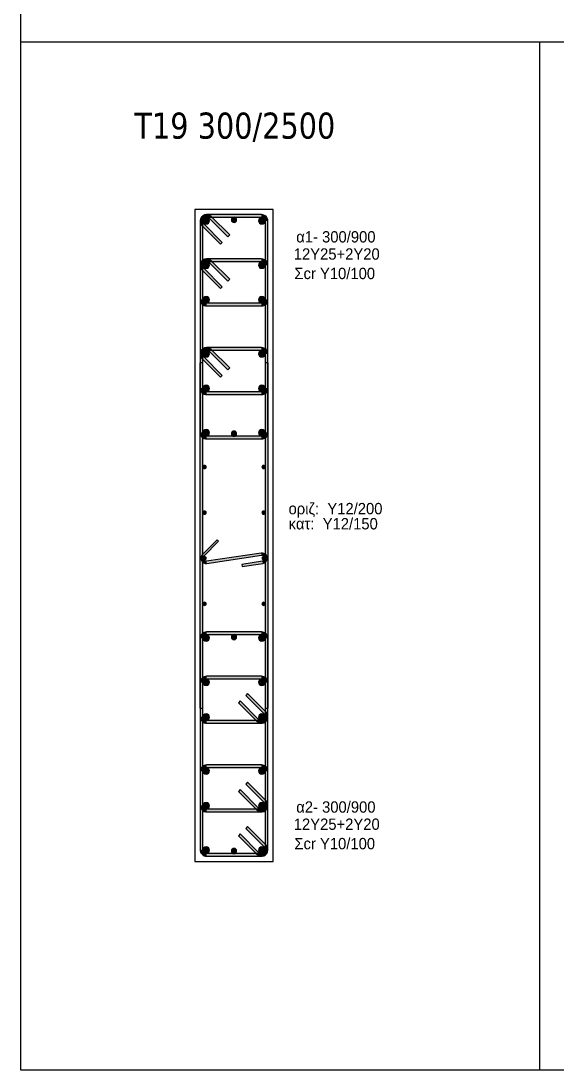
# Model space of a CAD drawing. Header units: millimetres. Extents: x -2171 to 1563, y -1758 to -1505.
# Drawn here: x -1247.14 to -1236.87, y -1630.29 to -1610.18 of the extents above; entities that cross this region are included whole.
import ezdxf

# ---------------------------------------------------------------- set-up
doc = ezdxf.new("R2010")
doc.units = ezdxf.units.MM
for name, color, linetype in [('-S_TEXT', 3, 'Continuous'), ('Col_Det', 7, 'Continuous'), ('Col_Det_Fill', 7, 'Continuous'), ('Geo_Col_Pro_1', 7, 'Continuous'), ('pinakaki', 153, 'Continuous')]:
    doc.layers.add(name, color=color, linetype=linetype)
doc.styles.add('S1Arl22_b_934_161', font='arial.ttf', dxfattribs={"width": 0.933629, "height": 0.002175})
doc.styles.get("Standard").update_dxf_attribs({"font": 'tahoma.ttf'})

msp = doc.modelspace()

# ---------------------------------------------------------------- hatches: boundary and pattern name
at = {"layer": 'Col_Det_Fill'}
for color, points in [(252, [(-1243.5313, -1613.9663), (-1243.4959, -1613.931, 0.6681786), (-1243.7093, -1614.0194), (-1243.6593, -1614.0194, -0.6681786)]), (252, [(-1243.5843, -1613.9444), (-1243.5843, -1613.8944, 0.6681786), (-1243.6727, -1614.1078), (-1243.6374, -1614.0724, -0.6681786)]), (252, [(-1243.6593, -1614.0194), (-1243.7093, -1614.0194), (-1243.7093, -1618.0694), (-1243.6593, -1618.0694)]), (252, [(-1243.6374, -1614.0724), (-1243.6727, -1614.1078), (-1243.3192, -1614.4613), (-1243.2838, -1614.426)]), (12, [(-1243.5932, -1613.948, 0.4142136), (-1243.6557, -1614.0105, 0.4142136), (-1243.5932, -1614.073, 0.4142136), (-1243.5307, -1614.0105, 0.4142136)]), (252, [(-1242.5343, -1613.9444), (-1242.5343, -1613.8944), (-1243.5843, -1613.8944), (-1243.5843, -1613.9444)]), (252, [(-1243.1777, -1614.3199), (-1243.1424, -1614.2845), (-1243.4959, -1613.931), (-1243.5313, -1613.9663)]), (12, [(-1243.0593, -1613.9444, 0.4142136), (-1243.1093, -1613.9944, 0.4142136), (-1243.0593, -1614.0444, 0.4142136), (-1243.0093, -1613.9944, 0.4142136)]), (12, [(-1242.5255, -1613.948, 0.4142136), (-1242.588, -1614.0105, 0.4142136), (-1242.5255, -1614.073, 0.4142136), (-1242.463, -1614.0105, 0.4142136)]), (252, [(-1242.4593, -1614.0194), (-1242.4093, -1614.0194, 0.4142136), (-1242.5343, -1613.8944), (-1242.5343, -1613.9444, -0.4142136)]), (252, [(-1242.4593, -1618.0694), (-1242.4093, -1618.0694), (-1242.4093, -1614.0194), (-1242.4593, -1614.0194)]), (252, [(-1243.5313, -1614.8163), (-1243.4959, -1614.781, 0.6681786), (-1243.7093, -1614.8694), (-1243.6593, -1614.8694, -0.6681786)]), (252, [(-1243.5843, -1614.7944), (-1243.5843, -1614.7444, 0.6681786), (-1243.6727, -1614.9578), (-1243.6374, -1614.9224, -0.6681786)]), (252, [(-1243.6593, -1614.8694), (-1243.7093, -1614.8694), (-1243.7093, -1615.5194), (-1243.6593, -1615.5194)]), (56, [(-1243.5932, -1614.798, 0.4142136), (-1243.6557, -1614.8605, 0.4142136), (-1243.5932, -1614.923, 0.4142136), (-1243.5307, -1614.8605, 0.4142136)]), (252, [(-1242.5343, -1614.7944), (-1242.5343, -1614.7444), (-1243.5843, -1614.7444), (-1243.5843, -1614.7944)]), (252, [(-1243.1777, -1615.1699), (-1243.1424, -1615.1345), (-1243.4959, -1614.781), (-1243.5313, -1614.8163)]), (56, [(-1242.5255, -1614.798, 0.4142136), (-1242.588, -1614.8605, 0.4142136), (-1242.5255, -1614.923, 0.4142136), (-1242.463, -1614.8605, 0.4142136)]), (252, [(-1242.4593, -1614.8694), (-1242.4093, -1614.8694, 0.4142136), (-1242.5343, -1614.7444), (-1242.5343, -1614.7944, -0.4142136)]), (252, [(-1242.4593, -1615.5194), (-1242.4093, -1615.5194), (-1242.4093, -1614.8694), (-1242.4593, -1614.8694)]), (252, [(-1243.6374, -1614.9224), (-1243.6727, -1614.9578), (-1243.3192, -1615.3113), (-1243.2838, -1615.276)]), (56, [(-1243.5932, -1615.4657, 0.4142136), (-1243.6557, -1615.5282, 0.4142136), (-1243.5932, -1615.5907, 0.4142136), (-1243.5307, -1615.5282, 0.4142136)]), (56, [(-1242.5255, -1615.4657, 0.4142136), (-1242.588, -1615.5282, 0.4142136), (-1242.5255, -1615.5907, 0.4142136), (-1242.463, -1615.5282, 0.4142136)]), (252, [(-1243.6593, -1615.5194), (-1243.7093, -1615.5194, 0.4142136), (-1243.5843, -1615.6444), (-1243.5843, -1615.5944, -0.4142136)]), (252, [(-1243.5843, -1615.5944), (-1243.5843, -1615.6444), (-1242.5343, -1615.6444), (-1242.5343, -1615.5944)]), (252, [(-1242.5343, -1615.5944), (-1242.5343, -1615.6444, 0.4142136), (-1242.4093, -1615.5194), (-1242.4593, -1615.5194, -0.4142136)]), (252, [(-1243.5313, -1616.5163), (-1243.4959, -1616.481, 0.6681786), (-1243.7093, -1616.5694), (-1243.6593, -1616.5694, -0.6681786)]), (252, [(-1243.5843, -1616.4944), (-1243.5843, -1616.4444, 0.6681786), (-1243.6727, -1616.6578), (-1243.6374, -1616.6224, -0.6681786)]), (252, [(-1242.5343, -1616.4944), (-1242.5343, -1616.4444), (-1243.5843, -1616.4444), (-1243.5843, -1616.4944)]), (252, [(-1243.1777, -1616.8699), (-1243.1424, -1616.8345), (-1243.4959, -1616.481), (-1243.5313, -1616.5163)]), (252, [(-1242.4593, -1616.5694), (-1242.4093, -1616.5694, 0.4142136), (-1242.5343, -1616.4444), (-1242.5343, -1616.4944, -0.4142136)]), (252, [(-1243.6593, -1616.5694), (-1243.7093, -1616.5694), (-1243.7093, -1617.2194), (-1243.6593, -1617.2194)]), (252, [(-1243.6374, -1616.6224), (-1243.6727, -1616.6578), (-1243.3192, -1617.0113), (-1243.2838, -1616.976)]), (56, [(-1243.5932, -1616.498, 0.4142136), (-1243.6557, -1616.5605, 0.4142136), (-1243.5932, -1616.623, 0.4142136), (-1243.5307, -1616.5605, 0.4142136)]), (56, [(-1242.5255, -1616.498, 0.4142136), (-1242.588, -1616.5605, 0.4142136), (-1242.5255, -1616.623, 0.4142136), (-1242.463, -1616.5605, 0.4142136)]), (252, [(-1242.4593, -1617.2194), (-1242.4093, -1617.2194), (-1242.4093, -1616.5694), (-1242.4593, -1616.5694)]), (252, [(-1243.6543, -1616.7324), (-1243.7143, -1616.7324), (-1243.7143, -1623.3563), (-1243.6543, -1623.3563)]), (252, [(-1242.4643, -1623.3563), (-1242.4043, -1623.3563), (-1242.4043, -1616.7324), (-1242.4643, -1616.7324)]), (252, [(-1243.6593, -1617.2194), (-1243.7093, -1617.2194, 0.4142136), (-1243.5843, -1617.3444), (-1243.5843, -1617.2944, -0.4142136)]), (56, [(-1243.5932, -1617.1657, 0.4142136), (-1243.6557, -1617.2282, 0.4142136), (-1243.5932, -1617.2907, 0.4142136), (-1243.5307, -1617.2282, 0.4142136)]), (252, [(-1243.5843, -1617.2944), (-1243.5843, -1617.3444), (-1242.5343, -1617.3444), (-1242.5343, -1617.2944)]), (56, [(-1242.5255, -1617.1657, 0.4142136), (-1242.588, -1617.2282, 0.4142136), (-1242.5255, -1617.2907, 0.4142136), (-1242.463, -1617.2282, 0.4142136)]), (252, [(-1242.5343, -1617.2944), (-1242.5343, -1617.3444, 0.4142136), (-1242.4093, -1617.2194), (-1242.4593, -1617.2194, -0.4142136)]), (252, [(-1243.6593, -1618.0694), (-1243.7093, -1618.0694, 0.4142136), (-1243.5843, -1618.1944), (-1243.5843, -1618.1444, -0.4142136)]), (12, [(-1243.5932, -1618.0157, 0.4142136), (-1243.6557, -1618.0782, 0.4142136), (-1243.5932, -1618.1407, 0.4142136), (-1243.5307, -1618.0782, 0.4142136)]), (12, [(-1243.0593, -1618.0444, 0.4142136), (-1243.1093, -1618.0944, 0.4142136), (-1243.0593, -1618.1444, 0.4142136), (-1243.0093, -1618.0944, 0.4142136)]), (12, [(-1242.5255, -1618.0157, 0.4142136), (-1242.588, -1618.0782, 0.4142136), (-1242.5255, -1618.1407, 0.4142136), (-1242.463, -1618.0782, 0.4142136)]), (252, [(-1242.5343, -1618.1444), (-1242.5343, -1618.1944, 0.4142136), (-1242.4093, -1618.0694), (-1242.4593, -1618.0694, -0.4142136)]), (252, [(-1243.5843, -1618.1444), (-1243.5843, -1618.1944), (-1242.5343, -1618.1944), (-1242.5343, -1618.1444)]), (133, [(-1243.6243, -1618.7622, 0.4142136), (-1243.5943, -1618.7322, 0.4142136), (-1243.6243, -1618.7022, 0.4142136), (-1243.6543, -1618.7322, 0.4142136)]), (133, [(-1242.4943, -1618.7622, 0.4142136), (-1242.4643, -1618.7322, 0.4142136), (-1242.4943, -1618.7022, 0.4142136), (-1242.5243, -1618.7322, 0.4142136)]), (133, [(-1243.6243, -1619.637, 0.4142136), (-1243.5943, -1619.607, 0.4142136), (-1243.6243, -1619.577, 0.4142136), (-1243.6543, -1619.607, 0.4142136)]), (133, [(-1242.4943, -1619.637, 0.4142136), (-1242.4643, -1619.607, 0.4142136), (-1242.4943, -1619.577, 0.4142136), (-1242.5243, -1619.607, 0.4142136)]), (252, [(-1243.665, -1620.411), (-1243.6367, -1620.4393), (-1243.3539, -1620.1565), (-1243.3822, -1620.1282)]), (252, [(-1243.5794, -1620.5806), (-1243.5853, -1620.5411, -0.7238783), (-1243.6367, -1620.4393), (-1243.665, -1620.411, 0.7238783)]), (133, [(-1243.6243, -1620.5117, 0.4142136), (-1243.5943, -1620.4817, 0.4142136), (-1243.6243, -1620.4517, 0.4142136), (-1243.6543, -1620.4817, 0.4142136)]), (252, [(-1242.5333, -1620.4224), (-1242.5393, -1620.3829), (-1243.5853, -1620.5411), (-1243.5794, -1620.5806)]), (252, [(-1242.5153, -1620.5411), (-1242.5094, -1620.5806, 1), (-1242.5393, -1620.3829), (-1242.5333, -1620.4224, -1)]), (133, [(-1242.4943, -1620.5117, 0.4142136), (-1242.4643, -1620.4817, 0.4142136), (-1242.4943, -1620.4517, 0.4142136), (-1242.5243, -1620.4817, 0.4142136)]), (252, [(-1242.9109, -1620.6009), (-1242.9049, -1620.6404), (-1242.5094, -1620.5806), (-1242.5153, -1620.5411)]), (133, [(-1243.6243, -1621.3865, 0.4142136), (-1243.5943, -1621.3565, 0.4142136), (-1243.6243, -1621.3265, 0.4142136), (-1243.6543, -1621.3565, 0.4142136)]), (133, [(-1242.4943, -1621.3865, 0.4142136), (-1242.4643, -1621.3565, 0.4142136), (-1242.4943, -1621.3265, 0.4142136), (-1242.5243, -1621.3565, 0.4142136)]), (252, [(-1243.5843, -1621.9444), (-1243.5843, -1621.8944, 0.4142136), (-1243.7093, -1622.0194), (-1243.6593, -1622.0194, -0.4142136)]), (252, [(-1242.5343, -1621.9444), (-1242.5343, -1621.8944), (-1243.5843, -1621.8944), (-1243.5843, -1621.9444)]), (252, [(-1242.4593, -1622.0194), (-1242.4093, -1622.0194, 0.4142136), (-1242.5343, -1621.8944), (-1242.5343, -1621.9444, -0.4142136)]), (252, [(-1243.6593, -1622.0194), (-1243.7093, -1622.0194), (-1243.7093, -1626.0694), (-1243.6593, -1626.0694)]), (12, [(-1243.5932, -1622.073, 0.4142136), (-1243.5307, -1622.0105, 0.4142136), (-1243.5932, -1621.948, 0.4142136), (-1243.6557, -1622.0105, 0.4142136)]), (12, [(-1243.0593, -1622.0444, 0.4142136), (-1243.0093, -1621.9944, 0.4142136), (-1243.0593, -1621.9444, 0.4142136), (-1243.1093, -1621.9944, 0.4142136)]), (12, [(-1242.5255, -1622.073, 0.4142136), (-1242.463, -1622.0105, 0.4142136), (-1242.5255, -1621.948, 0.4142136), (-1242.588, -1622.0105, 0.4142136)]), (252, [(-1242.4593, -1626.0694), (-1242.4093, -1626.0694), (-1242.4093, -1622.0194), (-1242.4593, -1622.0194)]), (252, [(-1243.5843, -1622.7944), (-1243.5843, -1622.7444, 0.4142136), (-1243.7093, -1622.8694), (-1243.6593, -1622.8694, -0.4142136)]), (252, [(-1243.6593, -1622.8694), (-1243.7093, -1622.8694), (-1243.7093, -1623.5194), (-1243.6593, -1623.5194)]), (56, [(-1243.5932, -1622.923, 0.4142136), (-1243.5307, -1622.8605, 0.4142136), (-1243.5932, -1622.798, 0.4142136), (-1243.6557, -1622.8605, 0.4142136)]), (252, [(-1242.5343, -1622.7944), (-1242.5343, -1622.7444), (-1243.5843, -1622.7444), (-1243.5843, -1622.7944)]), (56, [(-1242.5255, -1622.923, 0.4142136), (-1242.463, -1622.8605, 0.4142136), (-1242.5255, -1622.798, 0.4142136), (-1242.588, -1622.8605, 0.4142136)]), (252, [(-1242.4593, -1622.8694), (-1242.4093, -1622.8694, 0.4142136), (-1242.5343, -1622.7444), (-1242.5343, -1622.7944, -0.4142136)]), (252, [(-1242.4593, -1623.5194), (-1242.4093, -1623.5194), (-1242.4093, -1622.8694), (-1242.4593, -1622.8694)]), (252, [(-1242.4813, -1623.4663), (-1242.4459, -1623.431), (-1242.7995, -1623.0774), (-1242.8348, -1623.1128)]), (252, [(-1242.9409, -1623.2188), (-1242.9763, -1623.2542), (-1242.6227, -1623.6078), (-1242.5874, -1623.5724)]), (252, [(-1243.6593, -1623.5194), (-1243.7093, -1623.5194, 0.4142136), (-1243.5843, -1623.6444), (-1243.5843, -1623.5944, -0.4142136)]), (56, [(-1243.5932, -1623.5907, 0.4142136), (-1243.5307, -1623.5282, 0.4142136), (-1243.5932, -1623.4657, 0.4142136), (-1243.6557, -1623.5282, 0.4142136)]), (252, [(-1242.5874, -1623.5724), (-1242.6227, -1623.6078, 0.6681786), (-1242.4093, -1623.5194), (-1242.4593, -1623.5194, -0.6681786)]), (56, [(-1242.5255, -1623.5907, 0.4142136), (-1242.463, -1623.5282, 0.4142136), (-1242.5255, -1623.4657, 0.4142136), (-1242.588, -1623.5282, 0.4142136)]), (252, [(-1242.5343, -1623.5944), (-1242.5343, -1623.6444, 0.6681786), (-1242.4459, -1623.431), (-1242.4813, -1623.4663, -0.6681786)]), (252, [(-1243.5843, -1623.5944), (-1243.5843, -1623.6444), (-1242.5343, -1623.6444), (-1242.5343, -1623.5944)]), (252, [(-1243.5843, -1624.4944), (-1243.5843, -1624.4444, 0.4142136), (-1243.7093, -1624.5694), (-1243.6593, -1624.5694, -0.4142136)]), (56, [(-1243.5932, -1624.623, 0.4142136), (-1243.5307, -1624.5605, 0.4142136), (-1243.5932, -1624.498, 0.4142136), (-1243.6557, -1624.5605, 0.4142136)]), (252, [(-1242.5343, -1624.4944), (-1242.5343, -1624.4444), (-1243.5843, -1624.4444), (-1243.5843, -1624.4944)]), (56, [(-1242.5255, -1624.623, 0.4142136), (-1242.463, -1624.5605, 0.4142136), (-1242.5255, -1624.498, 0.4142136), (-1242.588, -1624.5605, 0.4142136)]), (252, [(-1242.4593, -1624.5694), (-1242.4093, -1624.5694, 0.4142136), (-1242.5343, -1624.4444), (-1242.5343, -1624.4944, -0.4142136)]), (252, [(-1243.6593, -1624.5694), (-1243.7093, -1624.5694), (-1243.7093, -1625.2194), (-1243.6593, -1625.2194)]), (252, [(-1242.4593, -1625.2194), (-1242.4093, -1625.2194), (-1242.4093, -1624.5694), (-1242.4593, -1624.5694)]), (252, [(-1242.9409, -1624.9188), (-1242.9763, -1624.9542), (-1242.6227, -1625.3078), (-1242.5874, -1625.2724)]), (252, [(-1242.4813, -1625.1663), (-1242.4459, -1625.131), (-1242.7995, -1624.7774), (-1242.8348, -1624.8128)]), (252, [(-1242.5343, -1625.2944), (-1242.5343, -1625.3444, 0.6681786), (-1242.4459, -1625.131), (-1242.4813, -1625.1663, -0.6681786)]), (252, [(-1243.6593, -1625.2194), (-1243.7093, -1625.2194, 0.4142136), (-1243.5843, -1625.3444), (-1243.5843, -1625.2944, -0.4142136)]), (56, [(-1243.5932, -1625.2907, 0.4142136), (-1243.5307, -1625.2282, 0.4142136), (-1243.5932, -1625.1657, 0.4142136), (-1243.6557, -1625.2282, 0.4142136)]), (252, [(-1243.5843, -1625.2944), (-1243.5843, -1625.3444), (-1242.5343, -1625.3444), (-1242.5343, -1625.2944)]), (252, [(-1242.5874, -1625.2724), (-1242.6227, -1625.3078, 0.6681786), (-1242.4093, -1625.2194), (-1242.4593, -1625.2194, -0.6681786)]), (56, [(-1242.5255, -1625.2907, 0.4142136), (-1242.463, -1625.2282, 0.4142136), (-1242.5255, -1625.1657, 0.4142136), (-1242.588, -1625.2282, 0.4142136)]), (252, [(-1242.4813, -1626.0163), (-1242.4459, -1625.981), (-1242.7995, -1625.6274), (-1242.8348, -1625.6628)]), (252, [(-1242.9409, -1625.7688), (-1242.9763, -1625.8042), (-1242.6227, -1626.1578), (-1242.5874, -1626.1224)]), (252, [(-1243.6593, -1626.0694), (-1243.7093, -1626.0694, 0.4142136), (-1243.5843, -1626.1944), (-1243.5843, -1626.1444, -0.4142136)]), (12, [(-1243.5932, -1626.1407, 0.4142136), (-1243.5307, -1626.0782, 0.4142136), (-1243.5932, -1626.0157, 0.4142136), (-1243.6557, -1626.0782, 0.4142136)]), (252, [(-1243.5843, -1626.1444), (-1243.5843, -1626.1944), (-1242.5343, -1626.1944), (-1242.5343, -1626.1444)]), (12, [(-1243.0593, -1626.1444, 0.4142136), (-1243.0093, -1626.0944, 0.4142136), (-1243.0593, -1626.0444, 0.4142136), (-1243.1093, -1626.0944, 0.4142136)]), (252, [(-1242.5874, -1626.1224), (-1242.6227, -1626.1578, 0.6681786), (-1242.4093, -1626.0694), (-1242.4593, -1626.0694, -0.6681786)]), (12, [(-1242.5255, -1626.1407, 0.4142136), (-1242.463, -1626.0782, 0.4142136), (-1242.5255, -1626.0157, 0.4142136), (-1242.588, -1626.0782, 0.4142136)]), (252, [(-1242.5343, -1626.1444), (-1242.5343, -1626.1944, 0.6681786), (-1242.4459, -1625.981), (-1242.4813, -1626.0163, -0.6681786)])]:
    msp.add_hatch(color=color, dxfattribs=at).paths.add_polyline_path(points)

# ---------------------------------------------------------------- linework, layer by layer
at = {"layer": '-S_TEXT', "ltscale": 5}
msp.add_lwpolyline([(-1247.144, -1590.2497), (-1188.9965, -1590.2497), (-1188.9965, -1630.2944), (-1247.144, -1630.2944)], close=True, dxfattribs=at)
at = {"layer": 'Col_Det', "color": 7}
for points in [[(-1242.3093, -1613.7944), (-1243.8093, -1613.7944)], [(-1243.8093, -1613.7944), (-1243.8093, -1626.2944)], [(-1242.3093, -1626.2944), (-1242.3093, -1613.7944)], [(-1243.7093, -1614.0194), (-1243.7093, -1618.0694)], [(-1243.6593, -1618.0694), (-1243.6593, -1614.0194)], [(-1243.2838, -1614.426), (-1243.6374, -1614.0724)], [(-1242.5343, -1613.8944), (-1243.5843, -1613.8944)], [(-1243.5843, -1613.9444), (-1242.5343, -1613.9444)], [(-1243.5313, -1613.9663), (-1243.1777, -1614.3199)], [(-1243.1424, -1614.2845), (-1243.4959, -1613.931)], [(-1242.4593, -1614.0194), (-1242.4593, -1618.0694)], [(-1242.4093, -1618.0694), (-1242.4093, -1614.0194)], [(-1243.6727, -1614.1078), (-1243.3192, -1614.4613)], [(-1243.3192, -1614.4613), (-1243.2838, -1614.426)], [(-1243.1777, -1614.3199), (-1243.1424, -1614.2845)], [(-1243.7093, -1614.8694), (-1243.7093, -1615.5194)], [(-1243.6593, -1615.5194), (-1243.6593, -1614.8694)], [(-1242.5343, -1614.7444), (-1243.5843, -1614.7444)], [(-1243.5843, -1614.7944), (-1242.5343, -1614.7944)], [(-1243.5313, -1614.8163), (-1243.1777, -1615.1699)], [(-1243.1424, -1615.1345), (-1243.4959, -1614.781)], [(-1242.4593, -1614.8694), (-1242.4593, -1615.5194)], [(-1242.4093, -1615.5194), (-1242.4093, -1614.8694)], [(-1243.6727, -1614.9578), (-1243.3192, -1615.3113)], [(-1243.2838, -1615.276), (-1243.6374, -1614.9224)], [(-1243.3192, -1615.3113), (-1243.2838, -1615.276)], [(-1243.1777, -1615.1699), (-1243.1424, -1615.1345)], [(-1242.5343, -1615.5944), (-1243.5843, -1615.5944)], [(-1243.5843, -1615.6444), (-1242.5343, -1615.6444)], [(-1242.5343, -1616.4444), (-1243.5843, -1616.4444)], [(-1243.1424, -1616.8345), (-1243.4959, -1616.481)], [(-1243.7093, -1616.5694), (-1243.7093, -1617.2194)], [(-1243.6727, -1616.6578), (-1243.3192, -1617.0113)], [(-1243.6593, -1617.2194), (-1243.6593, -1616.5694)], [(-1243.2838, -1616.976), (-1243.6374, -1616.6224)], [(-1243.5843, -1616.4944), (-1242.5343, -1616.4944)], [(-1243.5313, -1616.5163), (-1243.1777, -1616.8699)], [(-1242.4593, -1616.5694), (-1242.4593, -1617.2194)], [(-1242.4093, -1617.2194), (-1242.4093, -1616.5694)], [(-1243.6543, -1616.7324), (-1243.7143, -1616.7324)], [(-1243.7143, -1616.7324), (-1243.7143, -1623.3563)], [(-1243.6543, -1623.3563), (-1243.6543, -1616.7324)], [(-1243.1777, -1616.8699), (-1243.1424, -1616.8345)], [(-1242.4043, -1616.7324), (-1242.4643, -1616.7324)], [(-1242.4643, -1616.7324), (-1242.4643, -1623.3563)], [(-1242.4043, -1623.3563), (-1242.4043, -1616.7324)], [(-1243.3192, -1617.0113), (-1243.2838, -1616.976)], [(-1242.5343, -1617.2944), (-1243.5843, -1617.2944)], [(-1243.5843, -1617.3444), (-1242.5343, -1617.3444)], [(-1242.5343, -1618.1444), (-1243.5843, -1618.1444)], [(-1243.5843, -1618.1944), (-1242.5343, -1618.1944)], [(-1243.3822, -1620.1282), (-1243.665, -1620.411)], [(-1243.6367, -1620.4393), (-1243.3539, -1620.1565)], [(-1243.3539, -1620.1565), (-1243.3822, -1620.1282)], [(-1242.5393, -1620.3829), (-1243.5853, -1620.5411)], [(-1243.5794, -1620.5806), (-1242.5333, -1620.4224)], [(-1242.5153, -1620.5411), (-1242.9109, -1620.6009)], [(-1242.9109, -1620.6009), (-1242.9049, -1620.6404)], [(-1242.9049, -1620.6404), (-1242.5094, -1620.5806)], [(-1242.5343, -1621.8944), (-1243.5843, -1621.8944)], [(-1243.7093, -1622.0194), (-1243.7093, -1626.0694)], [(-1243.6593, -1626.0694), (-1243.6593, -1622.0194)], [(-1243.5843, -1621.9444), (-1242.5343, -1621.9444)], [(-1242.4593, -1622.0194), (-1242.4593, -1626.0694)], [(-1242.4093, -1626.0694), (-1242.4093, -1622.0194)], [(-1243.7093, -1622.8694), (-1243.7093, -1623.5194)], [(-1243.6593, -1623.5194), (-1243.6593, -1622.8694)], [(-1242.5343, -1622.7444), (-1243.5843, -1622.7444)], [(-1243.5843, -1622.7944), (-1242.5343, -1622.7944)], [(-1242.4593, -1622.8694), (-1242.4593, -1623.5194)], [(-1242.4093, -1623.5194), (-1242.4093, -1622.8694)], [(-1242.7995, -1623.0774), (-1242.8348, -1623.1128)], [(-1242.8348, -1623.1128), (-1242.4813, -1623.4663)], [(-1242.4459, -1623.431), (-1242.7995, -1623.0774)], [(-1242.9409, -1623.2188), (-1242.9763, -1623.2542)], [(-1242.9763, -1623.2542), (-1242.6227, -1623.6078)], [(-1242.5874, -1623.5724), (-1242.9409, -1623.2188)], [(-1243.7143, -1623.3563), (-1243.6543, -1623.3563)], [(-1242.4643, -1623.3563), (-1242.4043, -1623.3563)], [(-1242.5343, -1623.5944), (-1243.5843, -1623.5944)], [(-1243.5843, -1623.6444), (-1242.5343, -1623.6444)], [(-1242.5343, -1624.4444), (-1243.5843, -1624.4444)], [(-1243.5843, -1624.4944), (-1242.5343, -1624.4944)], [(-1243.7093, -1624.5694), (-1243.7093, -1625.2194)], [(-1243.6593, -1625.2194), (-1243.6593, -1624.5694)], [(-1242.4593, -1624.5694), (-1242.4593, -1625.2194)], [(-1242.4093, -1625.2194), (-1242.4093, -1624.5694)], [(-1242.9409, -1624.9188), (-1242.9763, -1624.9542)], [(-1242.5874, -1625.2724), (-1242.9409, -1624.9188)], [(-1242.7995, -1624.7774), (-1242.8348, -1624.8128)], [(-1242.8348, -1624.8128), (-1242.4813, -1625.1663)], [(-1242.4459, -1625.131), (-1242.7995, -1624.7774)], [(-1242.9763, -1624.9542), (-1242.6227, -1625.3078)], [(-1242.5343, -1625.2944), (-1243.5843, -1625.2944)], [(-1243.5843, -1625.3444), (-1242.5343, -1625.3444)], [(-1242.7995, -1625.6274), (-1242.8348, -1625.6628)], [(-1242.8348, -1625.6628), (-1242.4813, -1626.0163)], [(-1242.4459, -1625.981), (-1242.7995, -1625.6274)], [(-1242.9409, -1625.7688), (-1242.9763, -1625.8042)], [(-1242.9763, -1625.8042), (-1242.6227, -1626.1578)], [(-1242.5874, -1626.1224), (-1242.9409, -1625.7688)], [(-1242.5343, -1626.1444), (-1243.5843, -1626.1444)], [(-1243.8093, -1626.2944), (-1242.3093, -1626.2944)], [(-1243.5843, -1626.1944), (-1242.5343, -1626.1944)]]:
    msp.add_lwpolyline(points, dxfattribs=at)
for points in [[(-1243.4959, -1613.931, 0.6681786), (-1243.7093, -1614.0194)], [(-1243.5843, -1613.8944, 0.6681786), (-1243.6727, -1614.1078)], [(-1243.6593, -1614.0194, -0.6681786), (-1243.5313, -1613.9663, -0.6681786)], [(-1243.6374, -1614.0724, -0.6681786), (-1243.5843, -1613.9444, -0.6681786)], [(-1243.5932, -1613.948, 0.4142136), (-1243.6557, -1614.0105, 0.4142136)], [(-1243.6557, -1614.0105, 0.4142136), (-1243.5932, -1614.073, 0.4142136)], [(-1243.5307, -1614.0105, 0.4142136), (-1243.5932, -1613.948, 0.4142136)], [(-1243.5932, -1614.073, 0.4142136), (-1243.5307, -1614.0105, 0.4142136)], [(-1243.0593, -1613.9444, 0.4142136), (-1243.1093, -1613.9944, 0.4142136)], [(-1243.1093, -1613.9944, 0.4142136), (-1243.0593, -1614.0444, 0.4142136)], [(-1243.0093, -1613.9944, 0.4142136), (-1243.0593, -1613.9444, 0.4142136)], [(-1243.0593, -1614.0444, 0.4142136), (-1243.0093, -1613.9944, 0.4142136)], [(-1242.5255, -1613.948, 0.4142136), (-1242.588, -1614.0105, 0.4142136)], [(-1242.588, -1614.0105, 0.4142136), (-1242.5255, -1614.073, 0.4142136)], [(-1242.4093, -1614.0194, 0.4142136), (-1242.5343, -1613.8944)], [(-1242.5343, -1613.9444, -0.4142136), (-1242.4593, -1614.0194, -0.4142136)], [(-1242.463, -1614.0105, 0.4142136), (-1242.5255, -1613.948, 0.4142136)], [(-1242.5255, -1614.073, 0.4142136), (-1242.463, -1614.0105, 0.4142136)], [(-1243.4959, -1614.781, 0.6681786), (-1243.7093, -1614.8694)], [(-1243.5843, -1614.7444, 0.6681786), (-1243.6727, -1614.9578)], [(-1243.6593, -1614.8694, -0.6681786), (-1243.5313, -1614.8163, -0.6681786)], [(-1243.6374, -1614.9224, -0.6681786), (-1243.5843, -1614.7944, -0.6681786)], [(-1243.5932, -1614.798, 0.4142136), (-1243.6557, -1614.8605, 0.4142136)], [(-1243.6557, -1614.8605, 0.4142136), (-1243.5932, -1614.923, 0.4142136)], [(-1243.5307, -1614.8605, 0.4142136), (-1243.5932, -1614.798, 0.4142136)], [(-1243.5932, -1614.923, 0.4142136), (-1243.5307, -1614.8605, 0.4142136)], [(-1242.5255, -1614.798, 0.4142136), (-1242.588, -1614.8605, 0.4142136)], [(-1242.588, -1614.8605, 0.4142136), (-1242.5255, -1614.923, 0.4142136)], [(-1242.4093, -1614.8694, 0.4142136), (-1242.5343, -1614.7444)], [(-1242.5343, -1614.7944, -0.4142136), (-1242.4593, -1614.8694, -0.4142136)], [(-1242.463, -1614.8605, 0.4142136), (-1242.5255, -1614.798, 0.4142136)], [(-1242.5255, -1614.923, 0.4142136), (-1242.463, -1614.8605, 0.4142136)], [(-1243.5932, -1615.4657, 0.4142136), (-1243.6557, -1615.5282, 0.4142136)], [(-1243.5307, -1615.5282, 0.4142136), (-1243.5932, -1615.4657, 0.4142136)], [(-1242.5255, -1615.4657, 0.4142136), (-1242.588, -1615.5282, 0.4142136)], [(-1242.463, -1615.5282, 0.4142136), (-1242.5255, -1615.4657, 0.4142136)], [(-1243.7093, -1615.5194, 0.4142136), (-1243.5843, -1615.6444)], [(-1243.5843, -1615.5944, -0.4142136), (-1243.6593, -1615.5194, -0.4142136)], [(-1243.6557, -1615.5282, 0.4142136), (-1243.5932, -1615.5907, 0.4142136)], [(-1243.5932, -1615.5907, 0.4142136), (-1243.5307, -1615.5282, 0.4142136)], [(-1242.588, -1615.5282, 0.4142136), (-1242.5255, -1615.5907, 0.4142136)], [(-1242.5343, -1615.6444, 0.4142136), (-1242.4093, -1615.5194)], [(-1242.4593, -1615.5194, -0.4142136), (-1242.5343, -1615.5944, -0.4142136)], [(-1242.5255, -1615.5907, 0.4142136), (-1242.463, -1615.5282, 0.4142136)], [(-1243.4959, -1616.481, 0.6681786), (-1243.7093, -1616.5694)], [(-1243.5843, -1616.4444, 0.6681786), (-1243.6727, -1616.6578)], [(-1242.4093, -1616.5694, 0.4142136), (-1242.5343, -1616.4444)], [(-1243.6593, -1616.5694, -0.6681786), (-1243.5313, -1616.5163, -0.6681786)], [(-1243.6374, -1616.6224, -0.6681786), (-1243.5843, -1616.4944, -0.6681786)], [(-1243.5932, -1616.498, 0.4142136), (-1243.6557, -1616.5605, 0.4142136)], [(-1243.6557, -1616.5605, 0.4142136), (-1243.5932, -1616.623, 0.4142136)], [(-1243.5307, -1616.5605, 0.4142136), (-1243.5932, -1616.498, 0.4142136)], [(-1243.5932, -1616.623, 0.4142136), (-1243.5307, -1616.5605, 0.4142136)], [(-1242.5255, -1616.498, 0.4142136), (-1242.588, -1616.5605, 0.4142136)], [(-1242.588, -1616.5605, 0.4142136), (-1242.5255, -1616.623, 0.4142136)], [(-1242.5343, -1616.4944, -0.4142136), (-1242.4593, -1616.5694, -0.4142136)], [(-1242.463, -1616.5605, 0.4142136), (-1242.5255, -1616.498, 0.4142136)], [(-1242.5255, -1616.623, 0.4142136), (-1242.463, -1616.5605, 0.4142136)], [(-1243.7093, -1617.2194, 0.4142136), (-1243.5843, -1617.3444)], [(-1243.5843, -1617.2944, -0.4142136), (-1243.6593, -1617.2194, -0.4142136)], [(-1243.5932, -1617.1657, 0.4142136), (-1243.6557, -1617.2282, 0.4142136)], [(-1243.6557, -1617.2282, 0.4142136), (-1243.5932, -1617.2907, 0.4142136)], [(-1243.5307, -1617.2282, 0.4142136), (-1243.5932, -1617.1657, 0.4142136)], [(-1243.5932, -1617.2907, 0.4142136), (-1243.5307, -1617.2282, 0.4142136)], [(-1242.5255, -1617.1657, 0.4142136), (-1242.588, -1617.2282, 0.4142136)], [(-1242.588, -1617.2282, 0.4142136), (-1242.5255, -1617.2907, 0.4142136)], [(-1242.5343, -1617.3444, 0.4142136), (-1242.4093, -1617.2194)], [(-1242.4593, -1617.2194, -0.4142136), (-1242.5343, -1617.2944, -0.4142136)], [(-1242.463, -1617.2282, 0.4142136), (-1242.5255, -1617.1657, 0.4142136)], [(-1242.5255, -1617.2907, 0.4142136), (-1242.463, -1617.2282, 0.4142136)], [(-1243.7093, -1618.0694, 0.4142136), (-1243.5843, -1618.1944)], [(-1243.5843, -1618.1444, -0.4142136), (-1243.6593, -1618.0694, -0.4142136)], [(-1243.5932, -1618.0157, 0.4142136), (-1243.6557, -1618.0782, 0.4142136)], [(-1243.6557, -1618.0782, 0.4142136), (-1243.5932, -1618.1407, 0.4142136)], [(-1243.5307, -1618.0782, 0.4142136), (-1243.5932, -1618.0157, 0.4142136)], [(-1243.5932, -1618.1407, 0.4142136), (-1243.5307, -1618.0782, 0.4142136)], [(-1243.0593, -1618.0444, 0.4142136), (-1243.1093, -1618.0944, 0.4142136)], [(-1243.1093, -1618.0944, 0.4142136), (-1243.0593, -1618.1444, 0.4142136)], [(-1243.0093, -1618.0944, 0.4142136), (-1243.0593, -1618.0444, 0.4142136)], [(-1243.0593, -1618.1444, 0.4142136), (-1243.0093, -1618.0944, 0.4142136)], [(-1242.5255, -1618.0157, 0.4142136), (-1242.588, -1618.0782, 0.4142136)], [(-1242.588, -1618.0782, 0.4142136), (-1242.5255, -1618.1407, 0.4142136)], [(-1242.5343, -1618.1944, 0.4142136), (-1242.4093, -1618.0694)], [(-1242.4593, -1618.0694, -0.4142136), (-1242.5343, -1618.1444, -0.4142136)], [(-1242.463, -1618.0782, 0.4142136), (-1242.5255, -1618.0157, 0.4142136)], [(-1242.5255, -1618.1407, 0.4142136), (-1242.463, -1618.0782, 0.4142136)], [(-1243.6243, -1618.7022, 0.4142136), (-1243.6543, -1618.7322, 0.4142136)], [(-1243.5943, -1618.7322, 0.4142136), (-1243.6243, -1618.7022, 0.4142136)], [(-1242.4943, -1618.7022, 0.4142136), (-1242.5243, -1618.7322, 0.4142136)], [(-1242.4643, -1618.7322, 0.4142136), (-1242.4943, -1618.7022, 0.4142136)], [(-1243.6543, -1618.7322, 0.4142136), (-1243.6243, -1618.7622, 0.4142136)], [(-1243.6243, -1618.7622, 0.4142136), (-1243.5943, -1618.7322, 0.4142136)], [(-1242.5243, -1618.7322, 0.4142136), (-1242.4943, -1618.7622, 0.4142136)], [(-1242.4943, -1618.7622, 0.4142136), (-1242.4643, -1618.7322, 0.4142136)], [(-1243.6243, -1619.577, 0.4142136), (-1243.6543, -1619.607, 0.4142136)], [(-1243.6543, -1619.607, 0.4142136), (-1243.6243, -1619.637, 0.4142136)], [(-1243.5943, -1619.607, 0.4142136), (-1243.6243, -1619.577, 0.4142136)], [(-1243.6243, -1619.637, 0.4142136), (-1243.5943, -1619.607, 0.4142136)], [(-1242.4943, -1619.577, 0.4142136), (-1242.5243, -1619.607, 0.4142136)], [(-1242.5243, -1619.607, 0.4142136), (-1242.4943, -1619.637, 0.4142136)], [(-1242.4643, -1619.607, 0.4142136), (-1242.4943, -1619.577, 0.4142136)], [(-1242.4943, -1619.637, 0.4142136), (-1242.4643, -1619.607, 0.4142136)], [(-1243.665, -1620.411, 0.7238783), (-1243.5794, -1620.5806, 0.7238783)], [(-1243.5853, -1620.5411, -0.7238783), (-1243.6367, -1620.4393)], [(-1243.6243, -1620.4517, 0.4142136), (-1243.6543, -1620.4817, 0.4142136)], [(-1243.6543, -1620.4817, 0.4142136), (-1243.6243, -1620.5117, 0.4142136)], [(-1243.5943, -1620.4817, 0.4142136), (-1243.6243, -1620.4517, 0.4142136)], [(-1243.6243, -1620.5117, 0.4142136), (-1243.5943, -1620.4817, 0.4142136)], [(-1242.5094, -1620.5806, 1), (-1242.5393, -1620.3829)], [(-1242.5333, -1620.4224, -1), (-1242.5153, -1620.5411, -1)], [(-1242.4943, -1620.4517, 0.4142136), (-1242.5243, -1620.4817, 0.4142136)], [(-1242.5243, -1620.4817, 0.4142136), (-1242.4943, -1620.5117, 0.4142136)], [(-1242.4643, -1620.4817, 0.4142136), (-1242.4943, -1620.4517, 0.4142136)], [(-1242.4943, -1620.5117, 0.4142136), (-1242.4643, -1620.4817, 0.4142136)], [(-1243.6243, -1621.3265, 0.4142136), (-1243.6543, -1621.3565, 0.4142136)], [(-1243.6543, -1621.3565, 0.4142136), (-1243.6243, -1621.3865, 0.4142136)], [(-1243.5943, -1621.3565, 0.4142136), (-1243.6243, -1621.3265, 0.4142136)], [(-1243.6243, -1621.3865, 0.4142136), (-1243.5943, -1621.3565, 0.4142136)], [(-1242.4943, -1621.3265, 0.4142136), (-1242.5243, -1621.3565, 0.4142136)], [(-1242.5243, -1621.3565, 0.4142136), (-1242.4943, -1621.3865, 0.4142136)], [(-1242.4643, -1621.3565, 0.4142136), (-1242.4943, -1621.3265, 0.4142136)], [(-1242.4943, -1621.3865, 0.4142136), (-1242.4643, -1621.3565, 0.4142136)], [(-1243.5843, -1621.8944, 0.4142136), (-1243.7093, -1622.0194)], [(-1242.4093, -1622.0194, 0.4142136), (-1242.5343, -1621.8944)], [(-1243.6593, -1622.0194, -0.4142136), (-1243.5843, -1621.9444, -0.4142136)], [(-1243.5932, -1621.948, 0.4142136), (-1243.6557, -1622.0105, 0.4142136)], [(-1243.6557, -1622.0105, 0.4142136), (-1243.5932, -1622.073, 0.4142136)], [(-1243.5307, -1622.0105, 0.4142136), (-1243.5932, -1621.948, 0.4142136)], [(-1243.5932, -1622.073, 0.4142136), (-1243.5307, -1622.0105, 0.4142136)], [(-1243.0593, -1621.9444, 0.4142136), (-1243.1093, -1621.9944, 0.4142136)], [(-1243.1093, -1621.9944, 0.4142136), (-1243.0593, -1622.0444, 0.4142136)], [(-1243.0093, -1621.9944, 0.4142136), (-1243.0593, -1621.9444, 0.4142136)], [(-1243.0593, -1622.0444, 0.4142136), (-1243.0093, -1621.9944, 0.4142136)], [(-1242.5255, -1621.948, 0.4142136), (-1242.588, -1622.0105, 0.4142136)], [(-1242.588, -1622.0105, 0.4142136), (-1242.5255, -1622.073, 0.4142136)], [(-1242.5343, -1621.9444, -0.4142136), (-1242.4593, -1622.0194, -0.4142136)], [(-1242.463, -1622.0105, 0.4142136), (-1242.5255, -1621.948, 0.4142136)], [(-1242.5255, -1622.073, 0.4142136), (-1242.463, -1622.0105, 0.4142136)], [(-1243.5843, -1622.7444, 0.4142136), (-1243.7093, -1622.8694)], [(-1243.6593, -1622.8694, -0.4142136), (-1243.5843, -1622.7944, -0.4142136)], [(-1243.5932, -1622.798, 0.4142136), (-1243.6557, -1622.8605, 0.4142136)], [(-1243.6557, -1622.8605, 0.4142136), (-1243.5932, -1622.923, 0.4142136)], [(-1243.5307, -1622.8605, 0.4142136), (-1243.5932, -1622.798, 0.4142136)], [(-1243.5932, -1622.923, 0.4142136), (-1243.5307, -1622.8605, 0.4142136)], [(-1242.5255, -1622.798, 0.4142136), (-1242.588, -1622.8605, 0.4142136)], [(-1242.588, -1622.8605, 0.4142136), (-1242.5255, -1622.923, 0.4142136)], [(-1242.4093, -1622.8694, 0.4142136), (-1242.5343, -1622.7444)], [(-1242.5343, -1622.7944, -0.4142136), (-1242.4593, -1622.8694, -0.4142136)], [(-1242.463, -1622.8605, 0.4142136), (-1242.5255, -1622.798, 0.4142136)], [(-1242.5255, -1622.923, 0.4142136), (-1242.463, -1622.8605, 0.4142136)], [(-1243.7093, -1623.5194, 0.4142136), (-1243.5843, -1623.6444)], [(-1243.5843, -1623.5944, -0.4142136), (-1243.6593, -1623.5194, -0.4142136)], [(-1243.5932, -1623.4657, 0.4142136), (-1243.6557, -1623.5282, 0.4142136)], [(-1243.6557, -1623.5282, 0.4142136), (-1243.5932, -1623.5907, 0.4142136)], [(-1243.5307, -1623.5282, 0.4142136), (-1243.5932, -1623.4657, 0.4142136)], [(-1243.5932, -1623.5907, 0.4142136), (-1243.5307, -1623.5282, 0.4142136)], [(-1242.6227, -1623.6078, 0.6681786), (-1242.4093, -1623.5194)], [(-1242.5255, -1623.4657, 0.4142136), (-1242.588, -1623.5282, 0.4142136)], [(-1242.588, -1623.5282, 0.4142136), (-1242.5255, -1623.5907, 0.4142136)], [(-1242.4593, -1623.5194, -0.6681786), (-1242.5874, -1623.5724, -0.6681786)], [(-1242.5343, -1623.6444, 0.6681786), (-1242.4459, -1623.431)], [(-1242.4813, -1623.4663, -0.6681786), (-1242.5343, -1623.5944, -0.6681786)], [(-1242.463, -1623.5282, 0.4142136), (-1242.5255, -1623.4657, 0.4142136)], [(-1242.5255, -1623.5907, 0.4142136), (-1242.463, -1623.5282, 0.4142136)], [(-1243.5843, -1624.4444, 0.4142136), (-1243.7093, -1624.5694)], [(-1243.6593, -1624.5694, -0.4142136), (-1243.5843, -1624.4944, -0.4142136)], [(-1243.5932, -1624.498, 0.4142136), (-1243.6557, -1624.5605, 0.4142136)], [(-1243.5307, -1624.5605, 0.4142136), (-1243.5932, -1624.498, 0.4142136)], [(-1242.5255, -1624.498, 0.4142136), (-1242.588, -1624.5605, 0.4142136)], [(-1242.4093, -1624.5694, 0.4142136), (-1242.5343, -1624.4444)], [(-1242.5343, -1624.4944, -0.4142136), (-1242.4593, -1624.5694, -0.4142136)], [(-1242.463, -1624.5605, 0.4142136), (-1242.5255, -1624.498, 0.4142136)], [(-1243.6557, -1624.5605, 0.4142136), (-1243.5932, -1624.623, 0.4142136)], [(-1243.5932, -1624.623, 0.4142136), (-1243.5307, -1624.5605, 0.4142136)], [(-1242.588, -1624.5605, 0.4142136), (-1242.5255, -1624.623, 0.4142136)], [(-1242.5255, -1624.623, 0.4142136), (-1242.463, -1624.5605, 0.4142136)], [(-1242.5343, -1625.3444, 0.6681786), (-1242.4459, -1625.131)], [(-1243.7093, -1625.2194, 0.4142136), (-1243.5843, -1625.3444)], [(-1243.5843, -1625.2944, -0.4142136), (-1243.6593, -1625.2194, -0.4142136)], [(-1243.5932, -1625.1657, 0.4142136), (-1243.6557, -1625.2282, 0.4142136)], [(-1243.6557, -1625.2282, 0.4142136), (-1243.5932, -1625.2907, 0.4142136)], [(-1243.5307, -1625.2282, 0.4142136), (-1243.5932, -1625.1657, 0.4142136)], [(-1243.5932, -1625.2907, 0.4142136), (-1243.5307, -1625.2282, 0.4142136)], [(-1242.6227, -1625.3078, 0.6681786), (-1242.4093, -1625.2194)], [(-1242.5255, -1625.1657, 0.4142136), (-1242.588, -1625.2282, 0.4142136)], [(-1242.588, -1625.2282, 0.4142136), (-1242.5255, -1625.2907, 0.4142136)], [(-1242.4593, -1625.2194, -0.6681786), (-1242.5874, -1625.2724, -0.6681786)], [(-1242.4813, -1625.1663, -0.6681786), (-1242.5343, -1625.2944, -0.6681786)], [(-1242.463, -1625.2282, 0.4142136), (-1242.5255, -1625.1657, 0.4142136)], [(-1242.5255, -1625.2907, 0.4142136), (-1242.463, -1625.2282, 0.4142136)], [(-1243.7093, -1626.0694, 0.4142136), (-1243.5843, -1626.1944)], [(-1243.5843, -1626.1444, -0.4142136), (-1243.6593, -1626.0694, -0.4142136)], [(-1243.5932, -1626.0157, 0.4142136), (-1243.6557, -1626.0782, 0.4142136)], [(-1243.6557, -1626.0782, 0.4142136), (-1243.5932, -1626.1407, 0.4142136)], [(-1243.5307, -1626.0782, 0.4142136), (-1243.5932, -1626.0157, 0.4142136)], [(-1243.5932, -1626.1407, 0.4142136), (-1243.5307, -1626.0782, 0.4142136)], [(-1243.0593, -1626.0444, 0.4142136), (-1243.1093, -1626.0944, 0.4142136)], [(-1243.1093, -1626.0944, 0.4142136), (-1243.0593, -1626.1444, 0.4142136)], [(-1243.0093, -1626.0944, 0.4142136), (-1243.0593, -1626.0444, 0.4142136)], [(-1243.0593, -1626.1444, 0.4142136), (-1243.0093, -1626.0944, 0.4142136)], [(-1242.6227, -1626.1578, 0.6681786), (-1242.4093, -1626.0694)], [(-1242.5255, -1626.0157, 0.4142136), (-1242.588, -1626.0782, 0.4142136)], [(-1242.588, -1626.0782, 0.4142136), (-1242.5255, -1626.1407, 0.4142136)], [(-1242.4593, -1626.0694, -0.6681786), (-1242.5874, -1626.1224, -0.6681786)], [(-1242.5343, -1626.1944, 0.6681786), (-1242.4459, -1625.981)], [(-1242.4813, -1626.0163, -0.6681786), (-1242.5343, -1626.1444, -0.6681786)], [(-1242.463, -1626.0782, 0.4142136), (-1242.5255, -1626.0157, 0.4142136)], [(-1242.5255, -1626.1407, 0.4142136), (-1242.463, -1626.0782, 0.4142136)]]:
    msp.add_lwpolyline(points, format="xyb", dxfattribs=at)
at = {"layer": 'Geo_Col_Pro_1', "color": 4, "linetype": 'Continuous', "ltscale": 0.5}
for p, q in [((-1247.144, -1610.5817), (-1217.6193, -1610.5817)), ((-1237.1999, -1610.5817), (-1237.1999, -1630.2944))]:
    msp.add_line(p, q, dxfattribs=at)

# ---------------------------------------------------------------- texts
at = {"layer": 'Col_Det', "color": 7, "style": 'S1Arl22_b_934_161', "width": 0.933629}
for s, p in [(' α1- 300/900', (-1241.9457, -1614.4284)), ('12Y25+2Y20', (-1241.9143, -1614.758)), ('Σcr Y10/100', (-1241.9024, -1615.1305)), ('οριζ:  Y12/200', (-1242.0139, -1619.6393)), ('κατ:  Y12/150', (-1242.0139, -1619.9293)), (' α2- 300/900', (-1241.9457, -1625.3604)), ('12Y25+2Y20', (-1241.9143, -1625.69)), ('Σcr Y10/100', (-1241.9024, -1626.0625))]:
    msp.add_text(s, height=0.2175, dxfattribs=at).set_placement(p)
at = {"layer": 'pinakaki', "color": 1, "width": 0.933629}
msp.add_text('Τ19 300/2500', height=0.5, dxfattribs=at).set_placement((-1244.9687, -1612.4375))

doc.saveas('drawing.dxf')
